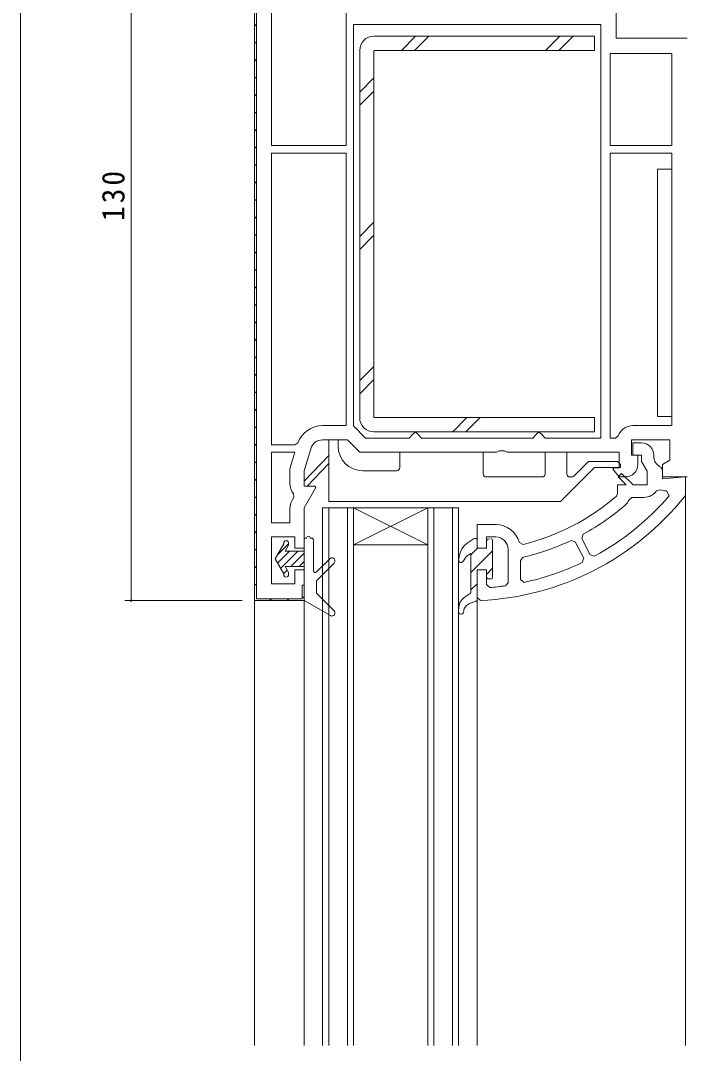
# Model space of a CAD drawing. Units: millimetres on the paper. Extents: x -420 to 373, y -297 to 267.
# Drawn here: x -417.7 to -310, y 3.7 to 170.7 of the extents above; entities that cross this region are included whole.
import ezdxf

# ---------------------------------------------------------------- set-up
doc = ezdxf.new("R2010")
doc.units = ezdxf.units.MM
for name, color, linetype, lineweight in [('0-1_YKK_ZWAK', 7, 'Continuous', 9), ('0-3_YKK_12', 2, 'Continuous', 9), ('0-4_YKK_D', 6, 'Continuous', 9), ('0-6_YKK_13', 4, 'Continuous', 9), ('0-7_YKK_11', 7, 'Continuous', 9)]:
    doc.layers.add(name, color=color, linetype=linetype, lineweight=lineweight)
doc.styles.add('ＭＳ ゴシック', font='')
doc.styles.get('ＭＳ ゴシック').set_extended_font_data('MS Gothic')

msp = doc.modelspace()

# ---------------------------------------------------------------- linework, layer by layer
at = {"layer": '0-1_YKK_ZWAK'}
msp.add_line((-417.7, -260.6), (-417.7, 264.4), dxfattribs=at)
at = {"layer": '0-3_YKK_12'}
for p, q in [((-310.139, 97.006), (-310.139, 4.949)), ((-368.842, 4.949), (-368.842, 91.908)), ((-368.842, 91.908), (-363.842, 91.908)), ((-367.842, 4.949), (-367.842, 91.908)), ((-364.842, 4.949), (-364.842, 91.908)), ((-363.842, 4.949), (-363.842, 91.908)), ((-363.842, 91.908), (-351.842, 91.908)), ((-363.842, 91.908), (-351.842, 85.908)), ((-351.842, 91.908), (-363.842, 85.908)), ((-351.842, 4.949), (-351.842, 91.908)), ((-351.842, 91.908), (-346.842, 91.908)), ((-350.842, 4.949), (-350.842, 91.908)), ((-347.842, 4.949), (-347.842, 91.908)), ((-346.842, 4.949), (-346.842, 91.908)), ((-363.842, 85.908), (-351.842, 85.908)), ((-371.839, 79.496), (-371.839, 4.949)), ((-379.839, 77.407), (-379.839, 4.949)), ((-343.839, 77.084), (-343.839, 4.949))]:
    msp.add_line(p, q, dxfattribs=at)
at = {"layer": '0-4_YKK_D'}
for p, q in [((-399.839, 206.908), (-399.839, 76.908)), ((-381.839, 76.908), (-400.839, 76.908))]:
    msp.add_line(p, q, dxfattribs=at)
for start, end in [(90, 270), (270, 90)]:
    msp.add_arc((-399.839, 76.908), 0.106, start, end, dxfattribs=at)
at = {"layer": '0-6_YKK_13'}
for p, q in [((-356.086, 165.907), (-353.786, 168.207)), ((-353.963, 165.907), (-351.663, 168.207)), ((-332.752, 165.907), (-330.452, 168.207)), ((-330.629, 165.907), (-328.329, 168.207)), ((-362.839, 165.907), (-362.839, 106.507)), ((-362.839, 159.155), (-360.539, 161.455)), ((-362.839, 157.032), (-360.539, 159.332)), ((-314.639, 146.707), (-314.639, 106.707)), ((-312.339, 146.707), (-314.639, 146.707)), ((-312.339, 106.707), (-312.339, 146.707)), ((-362.839, 135.821), (-360.539, 138.121)), ((-362.839, 133.698), (-360.539, 135.998)), ((-362.839, 112.486), (-360.539, 114.786)), ((-362.839, 110.363), (-360.539, 112.663)), ((-347.783, 104.207), (-345.483, 106.507)), ((-345.66, 104.207), (-343.36, 106.507)), ((-314.639, 106.707), (-312.339, 106.707)), ((-367.838, 102.911), (-366.338, 102.911)), ((-367.838, 92.911), (-367.838, 102.911)), ((-366.338, 102.911), (-366.338, 101.911)), ((-367.838, 100.389), (-371.838, 96.211)), ((-371.338, 95.411), (-367.838, 99.074)), ((-328.171, 97.058), (-325.818, 99.411)), ((-362.338, 97.911), (-356.838, 97.911)), ((-342.338, 96.911), (-333.338, 96.911)), ((-324.838, 98.411), (-330.338, 92.911)), ((-328.838, 96.911), (-328.525, 96.911)), ((-371.838, 96.211), (-371.838, 95.411)), ((-371.838, 95.411), (-371.338, 95.411)), ((-330.338, 92.911), (-367.838, 92.911)), ((-371.839, 87.008), (-371.439, 87.008)), ((-371.839, 87.008), (-371.839, 76.908)), ((-370.839, 87.008), (-370.639, 87.008)), ((-376.539, 83.658), (-375.139, 86.083)), ((-376.189, 84.263), (-374.339, 86.114)), ((-375.139, 86.208), (-375.139, 86.083)), ((-374.893, 84.908), (-374.392, 85.775)), ((-374.339, 86.208), (-374.339, 85.975)), ((-370.339, 86.708), (-370.339, 81.746)), ((-344.839, 84.298), (-343.714, 85.423)), ((-343.839, 86.708), (-343.839, 85.608)), ((-343.639, 85.408), (-342.539, 85.408)), ((-342.339, 85.608), (-342.339, 86.408)), ((-341.339, 86.608), (-341.339, 80.708)), ((-376.539, 83.658), (-375.139, 81.233)), ((-376.139, 82.966), (-374.197, 84.908)), ((-375.646, 82.112), (-372.85, 84.908)), ((-374.893, 84.908), (-371.839, 84.908)), ((-374.003, 82.408), (-371.839, 84.572)), ((-367.692, 83.668), (-369.826, 81.534)), ((-344.839, 81.47), (-341.339, 84.97)), ((-344.839, 78.273), (-344.839, 84.542)), ((-374.893, 82.408), (-374.392, 81.54)), ((-374.893, 82.408), (-371.839, 82.408)), ((-372.656, 82.408), (-371.839, 83.225)), ((-369.839, 80.108), (-366.985, 82.961)), ((-342.539, 81.908), (-343.639, 81.908)), ((-342.339, 81.141), (-341.339, 82.141)), ((-375.153, 81.258), (-374.567, 81.844)), ((-375.139, 81.233), (-375.139, 81.108)), ((-374.339, 81.34), (-374.339, 81.108)), ((-343.839, 81.708), (-343.839, 77.084)), ((-342.339, 80.908), (-342.339, 81.708)), ((-341.639, 80.408), (-341.839, 80.408)), ((-369.839, 80.108), (-369.839, 78.108)), ((-344.839, 78.641), (-343.839, 79.641)), ((-367.587, 74.474), (-371.839, 76.908)), ((-369.839, 78.108), (-366.985, 75.262))]:
    msp.add_line(p, q, dxfattribs=at)
for points in [[(-360.539, 104.207), (-324.839, 104.207), (-324.839, 106.507), (-360.539, 106.507), (-360.539, 165.907), (-324.839, 165.907), (-324.839, 168.207), (-360.539, 168.207)], [(-356.338, 98.411), (-356.338, 100.911), (-342.838, 100.911), (-342.838, 97.411)], [(-332.838, 97.411), (-332.838, 100.911), (-329.338, 100.911), (-329.338, 97.411)], [(-325.818, 99.411), (-321.138, 99.411), (-320.638, 98.911), (-320.638, 98.411), (-324.838, 98.411)], [(-344.31, 86.954), (-345.434, 86.213), (-345.913, 85.787), (-346.292, 85.295), (-346.634, 84.453), (-346.839, 83.519)], [(-346.061, 83.347), (-345.58, 84.108), (-344.839, 84.542)], [(-346.839, 75.123), (-346.806, 75.872), (-346.622, 76.58), (-346.324, 77.032), (-345.915, 77.416), (-344.954, 78.037)], [(-346.05, 75.006), (-345.921, 75.64), (-345.581, 76.109), (-345.094, 76.443), (-343.993, 76.822)]]:
    msp.add_lwpolyline(points, dxfattribs=at)
for centre, radius, start, end in [((-360.539, 165.907), 2.3, 89.99998, 179.99998), ((-360.539, 106.507), 2.3, 179.99998, 269.99998), ((-362.338, 101.911), 4, 180, 270), ((-356.838, 98.411), 0.5, 270, 0), ((-342.338, 97.411), 0.5, 180, 270), ((-333.338, 97.411), 0.5, 270, 0), ((-328.838, 97.411), 0.5, 180, 270), ((-328.525, 97.411), 0.5, 270, 314.99998), ((-371.139, 87.008), 0.3, 0, 180), ((-370.639, 86.708), 0.3, 359.99998, 90), ((-344.139, 86.708), 0.3, 359.99998, 124.92616), ((-341.839, 86.408), 0.5, 89.99998, 179.99998), ((-341.639, 86.608), 0.3, 0, 89.99998), ((-374.739, 86.208), 0.4, 0, 180), ((-374.739, 85.975), 0.4, 329.99998, 0), ((-343.639, 85.608), 0.2, 179.99998, 269.99998), ((-342.539, 85.608), 0.2, 269.99998, 359.99998), ((-367.339, 83.315), 0.5, 314.99998, 135.00015), ((-346.442, 83.467), 0.4, 172.46327, 342.49817), ((-343.639, 81.708), 0.2, 89.99998, 179.99998), ((-342.539, 81.708), 0.2, 359.99998, 89.99998), ((-374.739, 81.108), 0.4, 180, 0), ((-374.739, 81.34), 0.4, 0, 30), ((-370.039, 81.746), 0.3, 180, 314.99997), ((-341.839, 80.908), 0.5, 180, 269.99998), ((-341.639, 80.708), 0.3, 269.99998, 0), ((-345.139, 78.273), 0.3, 307.98883, 359.99998), ((-344.139, 77.084), 0.3, 299.07475, 359.99998), ((-367.339, 74.908), 0.5, 240.20996, 45.07144), ((-346.44, 75.095), 0.4, 175.99062, 347.07654)]:
    msp.add_arc(centre, radius, start, end, dxfattribs=at)
at = {"layer": '0-7_YKK_11'}
for p, q in [((-365.039, 182.608), (-365.039, 150.508)), ((-379.839, 170.138), (-379.539, 169.838)), ((-323.839, 103.208), (-323.839, 170.108)), ((-379.839, 167.31), (-379.539, 167.01)), ((-322.339, 150.508), (-322.339, 165.408)), ((-379.839, 164.481), (-379.539, 164.181)), ((-379.839, 161.653), (-379.539, 161.353)), ((-379.839, 158.824), (-379.539, 158.524)), ((-379.839, 155.996), (-379.539, 155.696)), ((-379.839, 153.168), (-379.539, 152.868)), ((-379.839, 150.339), (-379.539, 150.039)), ((-377.139, 102.108), (-377.139, 149.308)), ((-322.339, 103.208), (-322.339, 149.308)), ((-379.839, 147.511), (-379.539, 147.211)), ((-379.839, 144.682), (-379.539, 144.382)), ((-379.839, 141.854), (-379.539, 141.554)), ((-379.839, 139.025), (-379.539, 138.725)), ((-379.839, 136.197), (-379.539, 135.897)), ((-379.839, 133.369), (-379.539, 133.069)), ((-379.839, 130.54), (-379.539, 130.24)), ((-379.839, 127.712), (-379.539, 127.412)), ((-379.839, 124.883), (-379.539, 124.583)), ((-379.839, 122.055), (-379.539, 121.755)), ((-379.839, 119.226), (-379.539, 118.926)), ((-379.839, 116.398), (-379.539, 116.098)), ((-379.839, 113.57), (-379.539, 113.27)), ((-379.839, 110.741), (-379.539, 110.441)), ((-379.839, 107.913), (-379.539, 107.613)), ((-379.839, 105.084), (-379.539, 104.784)), ((-379.839, 102.256), (-379.539, 101.956)), ((-377.139, 89.508), (-377.139, 100.908)), ((-379.839, 99.427), (-379.539, 99.127)), ((-379.839, 96.599), (-379.539, 96.299)), ((-379.839, 93.771), (-379.539, 93.471)), ((-314.802, 94.657), (-314.219, 94.835)), ((-313.184, 94.68), (-312.774, 93.855)), ((-379.839, 90.942), (-379.539, 90.642)), ((-379.839, 88.114), (-379.539, 87.814)), ((-325.533, 84.303), (-326.896, 86.977)), ((-379.839, 85.285), (-379.539, 84.985)), ((-338.839, 79.795), (-338.839, 85.208)), ((-338.839, 79.795), (-338.839, 85.208)), ((-336.996, 86.32), (-336.394, 85.974)), ((-336.453, 83.901), (-336.839, 83.414)), ((-324.849, 84.091), (-325.533, 84.303)), ((-379.839, 82.457), (-379.539, 82.157)), ((-379.839, 79.628), (-379.539, 79.328)), ((-372.139, 79.408), (-372.139, 77.208)), ((-339.267, 79.3), (-338.839, 79.795)), ((-377.418, 77.208), (-377.118, 76.908)), ((-374.589, 77.208), (-374.289, 76.908)), ((-372.139, 77.585), (-371.851, 77.298))]:
    msp.add_line(p, q, dxfattribs=at)
for points in [[(-379.839, 76.908), (-379.839, 206.908)], [(-372.139, 79.408), (-372.139, 77.208), (-379.539, 77.208), (-379.539, 206.608), (-366.139, 206.608), (-366.139, 204.408), (-365.839, 204.408), (-365.839, 206.408)], [(-321.339, 184.908), (-321.339, 167.908), (-309.839, 167.908)], [(-377.139, 102.108), (-377.139, 149.308), (-365.039, 149.308), (-365.039, 105.208), (-368.851, 105.208)], [(-322.339, 103.208), (-322.339, 149.308), (-312.339, 149.308), (-312.339, 105.208), (-318.639, 105.208)], [(-372.872, 102.431), (-373.339, 102.108), (-377.139, 102.108)], [(-319.839, 96.908), (-320.839, 96.908), (-321.86, 98.163), (-321.743, 98.408), (-320.839, 98.408), (-320.839, 100.908), (-338.973, 100.908), (-339.406, 101.158), (-340.272, 101.158), (-340.705, 100.908), (-362.839, 100.908), (-364.839, 102.908), (-368.851, 102.908)], [(-320.996, 103.541), (-321.467, 103.208), (-322.339, 103.208)], [(-321.313, 93.778), (-321.139, 94.157), (-321.139, 95.608), (-319.704, 95.608), (-321.021, 96.925), (-320.456, 97.491), (-318.573, 95.608), (-316.339, 95.608), (-316.339, 97.849), (-317.239, 99.408), (-317.239, 100.408), (-318.639, 100.408), (-318.639, 102.408), (-317.239, 102.408)], [(-309.839, 96.908), (-313.839, 96.908), (-313.839, 98.908), (-312.639, 99.6), (-312.639, 102.908), (-318.839, 102.908), (-318.839, 100.408)], [(-370.766, 101.482), (-371.839, 97.908), (-371.839, 95.408), (-370.08, 95.408), (-369.949, 95.181), (-371.839, 91.908), (-371.839, 85.408), (-373.339, 85.408), (-373.339, 87.208), (-377.139, 87.208), (-377.139, 79.608), (-373.339, 79.608), (-373.339, 81.908), (-371.839, 81.908), (-371.839, 76.908), (-379.839, 76.908)], [(-377.139, 89.508), (-377.139, 100.908), (-373.34, 100.908), (-374.139, 98.245), (-374.139, 95.908)], [(-318.839, 100.408), (-317.839, 100.408), (-317.839, 98.908)], [(-315.239, 100.408), (-315.239, 99.965), (-315.224, 99.843)], [(-314.128, 98.516), (-313.839, 98.063), (-313.839, 96.63), (-310.139, 96.953), (-310.139, 94.082), (-310.248, 93.77)], [(-373.543, 94.182), (-373.504, 93.623), (-373.763, 93.174)], [(-319.498, 92.707), (-319.331, 93.094), (-318.831, 93.608), (-316.839, 93.608)], [(-374.139, 91.774), (-374.139, 89.508), (-377.139, 89.508)], [(-340.839, 87.208), (-342.339, 87.208), (-342.339, 85.408), (-343.839, 85.408), (-343.839, 89.208), (-340.839, 89.208)], [(-325.533, 84.303), (-326.896, 86.977), (-326.69, 87.643)], [(-326.831, 83.078), (-326.601, 83.756), (-327.964, 86.43), (-328.624, 86.654)], [(-343.315, 76.908), (-343.839, 77.408), (-343.839, 81.908), (-342.339, 81.908), (-342.339, 79.51), (-341.797, 79.011)], [(-336.839, 83.414), (-336.839, 80.338), (-336.232, 79.849)], [(-371.839, 77.408), (-371.839, 79.408), (-372.139, 79.408)]]:
    msp.add_lwpolyline(points, dxfattribs=at)
for points in [[(-365.039, 182.608), (-365.039, 150.508), (-377.139, 150.508), (-377.139, 182.608)], [(-323.839, 103.208), (-323.839, 170.108), (-363.839, 170.108), (-363.839, 105.16), (-361.886, 103.208), (-354.839, 103.208), (-354.339, 103.708), (-353.839, 104.208), (-353.339, 103.708), (-352.839, 103.208), (-334.839, 103.208), (-334.339, 103.708), (-333.839, 104.208), (-333.339, 103.708), (-332.839, 103.208)], [(-322.339, 150.508), (-322.339, 165.408), (-312.339, 165.408), (-312.339, 150.508)]]:
    msp.add_lwpolyline(points, close=True, dxfattribs=at)
for centre, radius, start, end in [((-368.851, 100.908), 4.3, 89.99997, 159.25763), ((-318.639, 102.708), 2.5, 90, 160.52876), ((-368.851, 100.908), 2, 89.99998, 163.30077), ((-317.239, 100.408), 2, 0, 89.99998), ((-319.839, 98.908), 2, 270, 359.99998), ((-313.283, 100.329), 2, 194.05469, 245.03664), ((-371.339, 95.908), 2.8, 179.99998, 218.05968), ((-345.404, 121.86), 45, 272.66092, 321.37575), ((-345.404, 121.86), 37, 284.09454, 310.62616), ((-345.405, 121.86), 43, 298.55736, 319.36305), ((-316.839, 96.108), 2.5, 269.99997, 324.54309), ((-313.339, 97.175), 2.5, 249.38329, 273.54097), ((-371.339, 91.774), 2.8, 149.99998, 180), ((-345.404, 121.86), 39, 298.67566, 311.62587), ((-340.839, 85.208), 4, 16.13879, 90), ((-340.839, 85.208), 2, 0, 89.99998), ((-345.404, 121.86), 39, 283.26862, 295.48409), ((-345.404, 121.86), 43, 282.31673, 295.59113), ((-345.404, 121.86), 43, 274.81299, 278.20569)]:
    msp.add_arc(centre, radius, start, end, dxfattribs=at)

# ---------------------------------------------------------------- texts
at = {"layer": '0-4_YKK_D', "color": 3, "insert": (-400.839, 138.308), "char_height": 3.666, "attachment_point": 7, "rotation": 90, "style": 'ＭＳ ゴシック'}
msp.add_mtext('\\T1.21;\\W0.95;130', dxfattribs=at)

doc.saveas('drawing.dxf')
